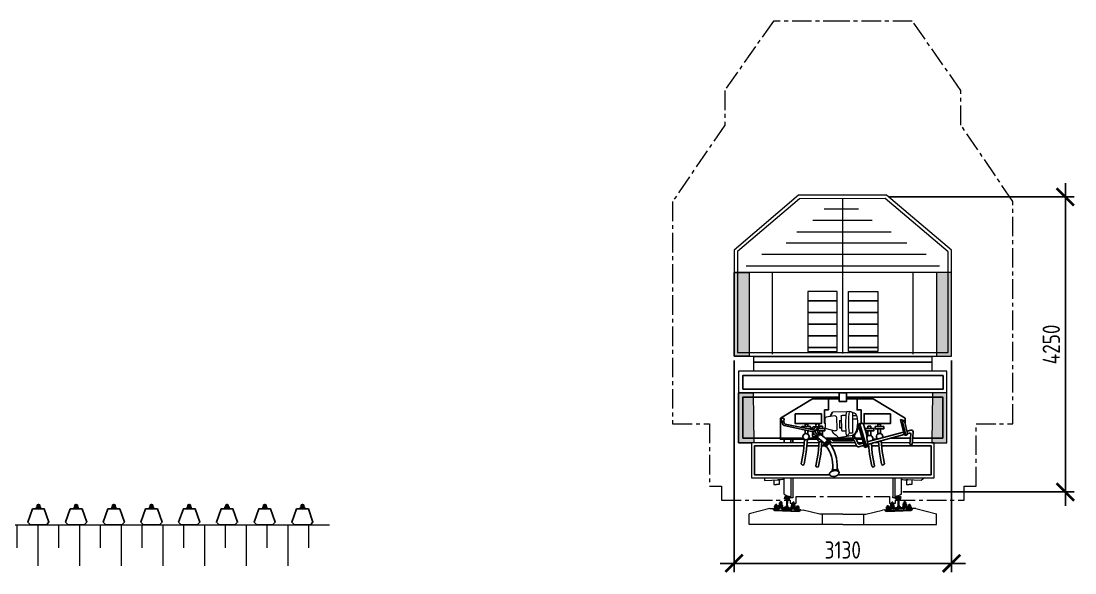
# Model space of a CAD drawing. Extents: x -47970 to 37163, y -191118 to -99096.
# Drawn here: x 21991 to 37163, y -144748 to -136799 of the extents above; entities that cross this region are included whole.
import ezdxf

# ---------------------------------------------------------------- set-up
doc = ezdxf.new("R2010")
doc.units = 0
doc.header["$LTSCALE"] = 45
doc.header["$MEASUREMENT"] = 0
doc.set_wipeout_variables(frame=1)
doc.linetypes.add('CENTER', pattern=[2, 1.25, -0.25, 0.25, -0.25])
doc.linetypes.add('K5LT32768', pattern=[0])
doc.layers.get('0').update_dxf_attribs({"linetype": 'CONTINUOUS'})
doc.layers.get('Defpoints').update_dxf_attribs({"color": 40, "linetype": 'CONTINUOUS'})
for name, color, linetype, lineweight in [('2.Тонкая', 7, 'CONTINUOUS', 18), ('второстепенные', 7, 'CONTINUOUS', 25), ('линии', 7, 'CONTINUOUS', 35), ('размер', 7, 'CONTINUOUS', 20), ('штриховка', 7, 'CONTINUOUS', 9)]:
    doc.layers.add(name, color=color, linetype=linetype, lineweight=lineweight)
doc.layers.add('3.Осевая', color=7, linetype='CENTER', lineweight=0, true_color=0xff8000)
doc.layers.add('ЕДК500', color=250, linetype='CONTINUOUS')
doc.styles.add('ГОСТ 2.304', font='CS_Gost2304.shx')
doc.dimstyles.new('СПДС', dxfattribs={"dimscale": 100, "dimtxt": 2.5, "dimasz": 2.5, "dimexe": 1.25, "dimexo": 0.625, "dimtad": 1, "dimdec": 0, "dimrnd": 0.001, "dimtxsty": 'ГОСТ 2.304', "dimblk": 'ARCHTICK', "dimblk1": 'ARCHTICK', "dimblk2": 'ARCHTICK', "dimcen": 2.5, "dimdle": 2, "dimadec": 0, "dimazin": 2, "dimtfac": 0.75, "dimtdec": 4, "dimtmove": 1, "dimatfit": 3, "dimfxl": 1, "dimtolj": 1, "dimarcsym": 1})

# ---------------------------------------------------------------- blocks, each defined once
blk = doc.blocks.new('A$C37834B56')
at = {"layer": 'второстепенные'}
for p, q in [((56, 15), (114, 15)), ((56, 0), (56, 15)), ((114, 0), (56, 0)), ((104, 42), (66, 42)), ((66, 42), (66, 15)), ((66, 42), (75, 38)), ((66, 15), (75, 19)), ((66, 15), (104, 15)), ((75, 42), (95, 42)), ((84, 42), (75, 38)), ((75, 38), (75, 19)), ((84, 15), (75, 19)), ((80, 47), (90, 47)), ((86, 42), (95, 38)), ((86, 15), (95, 19)), ((104, 42), (95, 38)), ((95, 19), (95, 38)), ((104, 15), (95, 19)), ((104, 15), (104, 42)), ((114, 15), (114, 0))]:
    blk.add_line(p, q, dxfattribs=at)
for centre, start, end in [((80, 42), 90, 180), ((90, 42), 0, 90)]:
    blk.add_arc(centre, 5, start, end, dxfattribs=at)
blk = doc.blocks.new('A$C06FD76E9')
at = {"layer": 'второстепенные', "ltscale": 1000}
blk.add_lwpolyline([(-85, -230), (-123, -192), (-56, 0), (114, 0), (182, -192), (144, -230)], close=True, dxfattribs=at)
blk = doc.blocks.new('*U259')
at = {"layer": '2.Тонкая', "ltscale": 1000, "xscale": -1}
for p in [(-186, 41), (357, 41), (357, 41)]:
    blk.add_blockref('A$C37834B56', p, dxfattribs=at)
at = {"layer": 'второстепенные', "ltscale": 1000, "xscale": -1}
for p in [(-242, 25), (301, 25), (301, 25)]:
    blk.add_blockref('A$C06FD76E9', p, dxfattribs=at)
blk = doc.blocks.new('*U260')
at = {"layer": 'линии', "color": 0, "linetype": 'ByBlock', "lineweight": -2, "transparency": 16777216}
for p in [(69504, 0), (70047, 0), (70590, 0), (71133, 0), (71676, 0), (72219, 0), (72762, 0), (73305, 0)]:
    blk.add_blockref('*U259', p, dxfattribs=at)
blk = doc.blocks.new('*U257')
at = {"layer": '2.Тонкая', "color": 56, "ltscale": 1000, "true_color": 0x808000}
for p, q in [((-150, 295), (-150, -295)), ((-150, 295), (450, 295)), ((150, 295), (150, -35))]:
    blk.add_line(p, q, dxfattribs=at)
blk = doc.blocks.new('*U258')
at = {"layer": 'линии', "color": 0, "linetype": 'ByBlock', "lineweight": -2, "transparency": 16777216}
for p in [(69600, 0), (70200, 0), (70800, 0), (71400, 0), (72000, 0), (72600, 0), (73200, 0), (73800, 0)]:
    blk.add_blockref('*U257', p, dxfattribs=at)
blk = doc.blocks.new('*U261')
at = {"layer": 'штриховка', "ltscale": 2.222222}
h = blk.add_hatch(color=256, dxfattribs=at)
h.dxf.hatch_style = 1
h.paths.add_polyline_path([(-1564, 3224), (-1439, 3224), (-1564, 3100)])
h.paths.add_polyline_path([(-1564, 2828), (-1348, 3042), (-1348, 2699), (-1565, 2485)])
h.paths.add_polyline_path([(-1348, 2427), (-1348, 2123), (-1451, 2022), (-1565, 2022), (-1565, 2213)])
h = blk.add_hatch(color=2, dxfattribs=at)
h.dxf.hatch_style = 1
h.paths.add_polyline_path([(-1564, 3100), (-1439, 3224), (-1348, 3224), (-1348, 3042), (-1564, 2828)])
h.paths.add_polyline_path([(-1565, 2485), (-1348, 2699), (-1348, 2427), (-1565, 2213)])
h.paths.add_polyline_path([(-1348, 2123), (-1348, 2022), (-1451, 2022)])
h = blk.add_hatch(color=256, dxfattribs=at)
h.dxf.hatch_style = 1
h.paths.add_polyline_path([(1564, 3224), (1439, 3224), (1564, 3100)])
h.paths.add_polyline_path([(1564, 2828), (1348, 3042), (1348, 2699), (1565, 2485)])
h.paths.add_polyline_path([(1348, 2427), (1348, 2123), (1451, 2022), (1565, 2022), (1565, 2213)])
h = blk.add_hatch(color=2, dxfattribs=at)
h.dxf.hatch_style = 1
h.paths.add_polyline_path([(1564, 3100), (1439, 3224), (1348, 3224), (1348, 3042), (1564, 2828)])
h.paths.add_polyline_path([(1565, 2485), (1348, 2699), (1348, 2427), (1565, 2213)])
h.paths.add_polyline_path([(1348, 2123), (1348, 2022), (1451, 2022)])
at = {"layer": 'штриховка', "ltscale": 5}
for points in [[(-797, 0, 0.042681), (-827, -1, 0.365078), (-836, -10), (-837, -32, 0.340622), (-835, -34), (-819, -40, -0.301939), (-812, -48, -0.061945), (-815, -134, -0.317653), (-836, -155), (-877, -162, 0.347424), (-880, -166), (-880, -174, 0.414214), (-878, -176), (-807, -180)], [(-733, -174, 0.347424), (-736, -170), (-776, -158, -0.317653), (-794, -135, -0.061945), (-788, -49, -0.301939), (-780, -42), (-763, -38, 0.340622), (-761, -36), (-760, -14, 0.365078), (-768, -4, 0.042681), (-797, 0), (-807, -180), (-735, -183, 0.414214), (-733, -182)], [(-728, -132), (-735, -132, 0.385314), (-740, -136), (-743, -154, -0.245802), (-745, -156, 0.245802), (-745, -157), (-747, -165, 0.307453), (-746, -166), (-734, -170, 0.388939), (-733, -169), (-730, -145, -0.385314), (-729, -144), (-728, -144)], [(-690, -139, 0.385314), (-694, -134), (-702, -134), (-702, -146), (-702, -146, -0.385314), (-701, -147), (-699, -187, 0.148634), (-699, -188, 0.107827), (-696, -189), (-687, -190, 0.443716), (-686, -189), (-686, -180, 0.224693), (-687, -179, -0.224693), (-688, -177)]]:
    blk.add_hatch(color=256, dxfattribs=at).paths.add_polyline_path(points)
h = blk.add_hatch(color=256, dxfattribs=at)
edge = h.paths.add_edge_path()
edge.add_ellipse((737, -174), major_axis=(2.83, 2.83), ratio=1, start_angle=61.3477, end_angle=137.9815, ccw=False)
edge.add_line((736, -170), (776, -158))
edge.add_ellipse((769, -134), major_axis=(-17.7, 17.7), ratio=1, start_angle=151.3477, end_angle=221.8382)
edge.add_ellipse((444, -116), major_axis=(-247, 247), ratio=1, start_angle=221.8382, end_angle=236.0167)
edge.add_ellipse((778, -51), major_axis=(6.72, 6.72), ratio=1, start_angle=326.0167, end_angle=393.2213)
edge.add_line((780, -42), (763, -38))
edge.add_ellipse((764, -36), major_axis=(1.77, 1.77), ratio=1, start_angle=137.9815, end_angle=213.2213, ccw=False)
edge.add_line((761, -36), (760, -14))
edge.add_ellipse((770, -14), major_axis=(7.07, 7.07), ratio=1, start_angle=57.7574, end_angle=137.9815, ccw=False)
edge.add_ellipse((807, -175), major_axis=(-124, 124), ratio=1, start_angle=317.9815, end_angle=327.7574, ccw=False)
edge.add_line((797, 0), (807, -180))
edge.add_line((807, -180), (735, -183))
edge.add_ellipse((735, -181), major_axis=(-1.41, 1.41), ratio=1, start_angle=47.9815, end_angle=137.9815, ccw=False)
edge.add_line((733, -182), (733, -174))
h = blk.add_hatch(color=256, dxfattribs=at)
edge = h.paths.add_edge_path()
edge.add_ellipse((807, -175), major_axis=(124, 124), ratio=1, start_angle=398.2055, end_angle=407.9815, ccw=False)
edge.add_ellipse((826, -11), major_axis=(-7.07, 7.07), ratio=1, start_angle=227.9815, end_angle=308.2055, ccw=False)
edge.add_line((836, -10), (837, -32))
edge.add_ellipse((835, -32), major_axis=(1.77, 1.77), ratio=1, start_angle=242.7417, end_angle=317.9815, ccw=False)
edge.add_line((835, -34), (819, -40))
edge.add_ellipse((822, -49), major_axis=(6.72, 6.72), ratio=1, start_angle=62.7417, end_angle=129.9462)
edge.add_ellipse((1161, -79), major_axis=(-247, 247), ratio=1, start_angle=39.9462, end_angle=54.1248)
edge.add_ellipse((840, -130), major_axis=(17.7, 17.7), ratio=1, start_angle=144.1248, end_angle=214.6152)
edge.add_line((836, -155), (877, -162))
edge.add_ellipse((876, -166), major_axis=(-2.83, 2.83), ratio=1, start_angle=227.9815, end_angle=304.6152, ccw=False)
edge.add_line((880, -166), (880, -174))
edge.add_ellipse((878, -174), major_axis=(1.41, 1.41), ratio=1, start_angle=227.9815, end_angle=317.9815, ccw=False)
edge.add_line((878, -176), (807, -180))
edge.add_line((807, -180), (797, 0))
at = {"layer": '2.Тонкая', "color": 253, "ltscale": 2.222222}
for p, q in [((0, 2061), (0, 4290)), ((-226, 4140), (269, 4140)), ((-422, 3974), (432, 3974)), ((-698, 3806), (663, 3806)), ((-924, 3648), (814, 3648)), ((-1201, 3487), (1166, 3487)), ((-1392, 3316), (1392, 3316)), ((-1011, 2050), (-1011, 3225)), ((1011, 2050), (1011, 3225))]:
    blk.add_line(p, q, dxfattribs=at)
at = {"layer": '2.Тонкая', "ltscale": 1000}
blk.add_line((-1565, 3224), (1565, 3224), dxfattribs=at)
for points in [[(-1565, 2022), (-1565, 3550), (-628, 4340), (640, 4339), (1565, 3550), (1565, 2022)], [(-505, 2087), (-82, 2087), (-82, 2955), (-505, 2955)], [(505, 2087), (82, 2087), (82, 2955), (505, 2955)], [(-1283, 1935), (1283, 1935), (1283, 2018), (-1283, 2018)]]:
    blk.add_lwpolyline(points, close=True, dxfattribs=at)
at = {"layer": '2.Тонкая', "color": 253, "ltscale": 1000}
blk.add_lwpolyline([(-1515, 2072), (-1515, 3526), (-610, 4290), (622, 4289), (1515, 3527), (1515, 2072)], close=True, dxfattribs=at)
at = {"layer": '2.Тонкая', "ltscale": 2.222222}
for points in [[(-1564, 3224), (-1348, 3224), (-1348, 2022), (-1565, 2022)], [(1564, 3224), (1348, 3224), (1348, 2022), (1565, 2022)]]:
    blk.add_lwpolyline(points, close=True, dxfattribs=at)
at = {"layer": '2.Тонкая', "linetype": 'K5LT32768', "lineweight": 18}
for points in [[(-748, 0), (-748, -18), (-720, -18), (-720, 0)], [(720, 0), (720, -18), (748, -18), (748, 0)]]:
    blk.add_lwpolyline(points, dxfattribs=at)
blk.add_ellipse((-743, 168), major_axis=(0, 168), ratio=1, start_param=2.493984, end_param=3.110616, dxfattribs=at)
at = {"layer": '2.Тонкая', "linetype": 'K5LT32768', "lineweight": 18, "extrusion": (0, 0, -1)}
blk.add_ellipse((743, 168), major_axis=(0, 168), ratio=1, start_param=2.493984, end_param=3.110616, dxfattribs=at)
at = {"layer": 'второстепенные', "color": 9, "ltscale": 1000, "true_color": 0xb7b7b7}
for p, q in [((-82, 2818), (-505, 2818)), ((82, 2818), (505, 2818)), ((-82, 2650), (-505, 2650)), ((82, 2650), (505, 2650)), ((-82, 2483), (-505, 2483)), ((82, 2483), (505, 2483)), ((-82, 2315), (-505, 2315)), ((82, 2315), (505, 2315)), ((-82, 2147), (-505, 2147)), ((82, 2147), (505, 2147))]:
    blk.add_line(p, q, dxfattribs=at)
at = {"layer": 'штриховка', "ltscale": 5}
for p, q in [((-983, -151), (-984, -164)), ((-938, -153), (-983, -151)), ((-982, -151), (-939, -153)), ((-981, -148), (-980, -132)), ((-946, -159), (-976, -151)), ((-975, -129), (-944, -131)), ((-971, -149), (-970, -132)), ((-970, -119), (-967, -117)), ((-970, -119), (-948, -120)), ((-970, -119), (-970, -129)), ((-967, -117), (-968, -130)), ((-967, -117), (-960, -117)), ((-958, -108), (-963, -205)), ((-960, -117), (-960, -120)), ((-957, -118), (-950, -118)), ((-957, -118), (-957, -120)), ((-950, -118), (-951, -130)), ((-948, -120), (-950, -118)), ((-950, -150), (-949, -133)), ((-948, -120), (-948, -131)), ((-940, -150), (-939, -134)), ((-925, -165), (-919, -127)), ((-916, -110), (-916, -123)), ((-871, -112), (-916, -110)), ((-908, -117), (-916, -116)), ((-916, -123), (-900, -123)), ((-915, -176), (-909, -136)), ((-914, -123), (-873, -125)), ((-873, -125), (-914, -123)), ((-913, -107), (-913, -91)), ((-909, -110), (-877, -112)), ((-908, -117), (-909, -123)), ((-878, -118), (-908, -110)), ((-879, -124), (-908, -117)), ((-881, -136), (-908, -135)), ((-907, -88), (-876, -90)), ((-905, -135), (-906, -150)), ((-905, -123), (-905, -118)), ((-902, -80), (-903, -88)), ((-903, -108), (-902, -91)), ((-902, -80), (-900, -78)), ((-900, -78), (-883, -78)), ((-900, -78), (-900, -88)), ((-899, -146), (-886, -147)), ((-891, -65), (-896, -173)), ((-883, -136), (-884, -148)), ((-880, -81), (-883, -78)), ((-883, -78), (-883, -89)), ((-883, -109), (-882, -92)), ((-883, -150), (-882, -177)), ((-882, -111), (-882, -117)), ((-880, -81), (-881, -90)), ((-879, -162), (-880, -137)), ((-878, -112), (-879, -124)), ((-879, -124), (-871, -125)), ((-878, -118), (-871, -118)), ((-872, -109), (-872, -93)), ((-871, -125), (-871, -112)), ((-868, -148), (-869, -130)), ((-865, -159), (-866, -151)), ((-837, -32), (-836, -10)), ((-819, -40), (-835, -34)), ((-780, -42), (-763, -38)), ((-761, -36), (-760, -14)), ((-743, -154), (-740, -136)), ((-737, -119), (-737, -132)), ((-692, -121), (-737, -119)), ((-729, -126), (-737, -125)), ((-737, -132), (-726, -132)), ((-737, -132), (-726, -132)), ((-736, -119), (-693, -121)), ((-735, -132), (-726, -132)), ((-734, -116), (-734, -100)), ((-733, -169), (-730, -145)), ((-730, -119), (-698, -121)), ((-729, -126), (-730, -132)), ((-699, -127), (-729, -119)), ((-700, -134), (-729, -126)), ((-729, -144), (-726, -144)), ((-728, -97), (-697, -99)), ((-728, -132), (-728, -144)), ((-725, -127), (-727, -163)), ((-726, -132), (-726, -127)), ((-726, -143), (-704, -144)), ((-725, -121), (-725, -120)), ((-723, -89), (-724, -98)), ((-724, -117), (-723, -101)), ((-723, -128), (-724, -143)), ((-723, -89), (-721, -87)), ((-723, -121), (-723, -120)), ((-721, -87), (-704, -88)), ((-721, -87), (-721, -98)), ((-712, -73), (-717, -176)), ((-706, -132), (-707, -144)), ((-706, -126), (-706, -121)), ((-704, -133), (-705, -164)), ((-701, -90), (-704, -88)), ((-704, -88), (-704, -99)), ((-704, -118), (-703, -102)), ((-702, -134), (-704, -134)), ((-704, -146), (-702, -146)), ((-703, -121), (-703, -126)), ((-701, -90), (-702, -99)), ((-694, -134), (-702, -134)), ((-702, -134), (-702, -146)), ((-699, -187), (-701, -147)), ((-699, -121), (-700, -134)), ((-700, -134), (-692, -134)), ((-699, -127), (-692, -128)), ((-693, -118), (-693, -102)), ((-692, -134), (-692, -121)), ((-688, -177), (-690, -139)), ((-671, -164), (-670, -148)), ((-665, -145), (-634, -147)), ((-660, -135), (-661, -146)), ((-661, -165), (-660, -148)), ((-660, -135), (-658, -133)), ((-660, -135), (-638, -137)), ((-658, -133), (-651, -133)), ((-658, -133), (-658, -146)), ((-651, -133), (-651, -136)), ((-648, -134), (-641, -134)), ((-648, -134), (-648, -136)), ((-638, -137), (-641, -134)), ((-641, -134), (-641, -147)), ((-641, -166), (-640, -149)), ((-638, -137), (-639, -147)), ((-630, -166), (-630, -150)), ((630, -166), (630, -150)), ((665, -145), (634, -147)), ((638, -137), (641, -134)), ((660, -135), (638, -137)), ((638, -137), (639, -147)), ((641, -166), (640, -149)), ((648, -134), (641, -134)), ((641, -134), (641, -147)), ((648, -134), (648, -136)), ((658, -133), (651, -133)), ((651, -133), (651, -136)), ((660, -135), (658, -133)), ((658, -133), (658, -146)), ((660, -135), (661, -146)), ((661, -165), (660, -148)), ((671, -164), (670, -148)), ((688, -177), (689, -139)), ((736, -119), (692, -121)), ((692, -121), (692, -134)), ((699, -127), (692, -128)), ((692, -134), (709, -133)), ((693, -118), (693, -102)), ((694, -134), (735, -132)), ((735, -132), (694, -134)), ((697, -99), (728, -97)), ((698, -121), (730, -119)), ((729, -126), (699, -121)), ((730, -132), (699, -127)), ((699, -127), (700, -134)), ((699, -187), (701, -147)), ((701, -90), (704, -88)), ((701, -90), (702, -99)), ((728, -144), (702, -146)), ((703, -118), (703, -102)), ((703, -134), (703, -128)), ((704, -88), (721, -87)), ((704, -88), (704, -99)), ((704, -146), (705, -160)), ((712, -74), (717, -182)), ((723, -89), (721, -87)), ((721, -87), (721, -98)), ((723, -89), (724, -98)), ((724, -117), (723, -101)), ((725, -120), (725, -125)), ((726, -144), (727, -156)), ((729, -119), (730, -132)), ((729, -126), (737, -125)), ((730, -132), (737, -132)), ((733, -169), (730, -145)), ((734, -116), (733, -100)), ((737, -132), (736, -119)), ((743, -154), (740, -136)), ((761, -36), (760, -14)), ((780, -42), (763, -38)), ((819, -40), (835, -34)), ((837, -32), (836, -10)), ((865, -159), (866, -151)), ((868, -148), (869, -130)), ((871, -112), (916, -110)), ((871, -125), (871, -112)), ((878, -118), (871, -118)), ((879, -124), (871, -125)), ((872, -109), (872, -93)), ((914, -123), (873, -125)), ((873, -125), (914, -123)), ((907, -88), (876, -90)), ((909, -110), (877, -112)), ((878, -118), (908, -110)), ((878, -112), (879, -124)), ((879, -124), (908, -117)), ((879, -162), (880, -137)), ((880, -81), (883, -78)), ((880, -81), (881, -90)), ((881, -136), (908, -135)), ((883, -109), (882, -92)), ((882, -111), (882, -117)), ((883, -150), (882, -177)), ((900, -78), (883, -78)), ((883, -78), (883, -89)), ((883, -136), (884, -148)), ((899, -146), (886, -147)), ((891, -65), (896, -173)), ((902, -80), (900, -78)), ((900, -78), (900, -88)), ((916, -123), (900, -123)), ((902, -80), (903, -88)), ((903, -108), (902, -91)), ((905, -123), (905, -118)), ((905, -135), (906, -150)), ((908, -117), (916, -116)), ((908, -117), (909, -123)), ((915, -176), (909, -136)), ((913, -107), (913, -91)), ((916, -110), (916, -123)), ((925, -165), (919, -127)), ((938, -153), (983, -151)), ((940, -150), (939, -134)), ((982, -151), (939, -153)), ((975, -129), (944, -131)), ((946, -159), (976, -151)), ((948, -120), (950, -118)), ((970, -119), (948, -120)), ((948, -120), (948, -131)), ((950, -150), (949, -133)), ((957, -118), (950, -118)), ((950, -118), (951, -130)), ((957, -118), (957, -120)), ((958, -108), (963, -205)), ((960, -117), (960, -120)), ((967, -117), (960, -117)), ((970, -119), (967, -117)), ((967, -117), (968, -130)), ((970, -119), (970, -129)), ((971, -149), (970, -132)), ((981, -148), (980, -132)), ((983, -151), (984, -164)), ((-1050, -171), (-1350, -251)), ((-1350, -401), (-1350, -251)), ((-1050, -171), (-1009, -173)), ((-998, -192), (-1009, -173)), ((-1009, -173), (-997, -174)), ((-989, -186), (-997, -174)), ((-991, -181), (-992, -174)), ((-987, -174), (-992, -174)), ((-987, -177), (-987, -174)), ((-987, -177), (-987, -174)), ((-986, -177), (-939, -180)), ((-986, -177), (-939, -180)), ((-984, -164), (-949, -165)), ((-984, -164), (-984, -170)), ((-984, -170), (-984, -178)), ((-984, -170), (-939, -172)), ((-984, -190), (-982, -190)), ((-633, -218), (-984, -200)), ((-982, -190), (-635, -208)), ((-946, -166), (-976, -158)), ((-976, -158), (-976, -164)), ((-976, -158), (-976, -164)), ((-972, -164), (-972, -159)), ((-949, -153), (-950, -158)), ((-939, -166), (-949, -165)), ((-949, -165), (-949, -165)), ((-946, -153), (-946, -166)), ((-946, -166), (-939, -166)), ((-939, -172), (-940, -180)), ((-939, -166), (-938, -153)), ((-939, -166), (-939, -172)), ((-934, -178), (-932, -177)), ((-919, -177), (-932, -177)), ((-928, -176), (-927, -168)), ((-927, -177), (-917, -178)), ((-908, -153), (-910, -171)), ((-880, -174), (-880, -166)), ((-880, -176), (-880, -179)), ((-878, -176), (-880, -176)), ((-880, -180), (-734, -187)), ((-866, -160), (-878, -163)), ((-878, -176), (-807, -180)), ((-836, -155), (-877, -162)), ((-735, -183), (-807, -180)), ((-776, -158), (-736, -170)), ((-747, -165), (-745, -157)), ((-746, -167), (-735, -170)), ((-733, -184), (-735, -183)), ((-733, -184), (-734, -187)), ((-733, -182), (-733, -174)), ((-728, -158), (-731, -184)), ((-703, -180), (-731, -179)), ((-727, -162), (-729, -162)), ((-729, -165), (-729, -166)), ((-729, -166), (-729, -178)), ((-728, -179), (-706, -180)), ((-705, -163), (-727, -162)), ((-711, -156), (-725, -156)), ((-704, -168), (-705, -179)), ((-704, -164), (-703, -181)), ((-704, -166), (-704, -168)), ((-687, -190), (-697, -189)), ((-695, -189), (-683, -190)), ((-686, -180), (-688, -177)), ((-686, -189), (-686, -180)), ((-679, -193), (-683, -190)), ((-677, -194), (-629, -196)), ((-674, -186), (-675, -194)), ((-630, -196), (-675, -194)), ((-629, -169), (-674, -167)), ((-674, -167), (-674, -180)), ((-666, -174), (-674, -173)), ((-674, -180), (-640, -181)), ((-674, -180), (-674, -186)), ((-674, -186), (-630, -188)), ((-673, -167), (-630, -169)), ((-666, -174), (-667, -180)), ((-666, -174), (-667, -180)), ((-636, -175), (-666, -167)), ((-637, -182), (-666, -174)), ((-663, -180), (-663, -175)), ((-640, -169), (-640, -174)), ((-629, -182), (-640, -181)), ((-640, -181), (-640, -181)), ((-636, -169), (-637, -182)), ((-637, -182), (-629, -182)), ((-636, -175), (-629, -176)), ((-633, -208), (-635, -208)), ((-629, -182), (-630, -188)), ((-630, -188), (-630, -196)), ((-629, -182), (-629, -169)), ((-628, -195), (-628, -193)), ((-628, -193), (-623, -193)), ((-627, -205), (-618, -194)), ((-625, -200), (-623, -193)), ((-619, -211), (-606, -194)), ((-606, -194), (-618, -194)), ((-606, -194), (-570, -196)), ((-330, -256), (-570, -196)), ((0, -256), (-330, -256)), ((-299, -256), (-299, -401)), ((0, -256), (330, -256)), ((299, -256), (299, -401)), ((330, -256), (570, -196)), ((606, -194), (570, -196)), ((619, -211), (606, -194)), ((606, -194), (618, -194)), ((627, -205), (618, -194)), ((625, -200), (623, -193)), ((628, -193), (623, -193)), ((628, -195), (628, -193)), ((629, -169), (674, -167)), ((629, -182), (629, -169)), ((636, -175), (629, -176)), ((629, -182), (640, -181)), ((629, -182), (630, -188)), ((637, -182), (629, -182)), ((677, -194), (629, -196)), ((673, -167), (630, -169)), ((674, -186), (630, -188)), ((630, -188), (630, -196)), ((630, -196), (675, -194)), ((982, -190), (633, -208)), ((984, -200), (633, -218)), ((636, -175), (666, -167)), ((636, -169), (637, -182)), ((637, -182), (666, -174)), ((640, -169), (640, -174)), ((674, -180), (640, -181)), ((640, -181), (640, -181)), ((663, -180), (663, -175)), ((666, -174), (674, -173)), ((666, -174), (667, -180)), ((666, -174), (667, -180)), ((674, -167), (674, -180)), ((674, -180), (674, -186)), ((674, -186), (675, -194)), ((679, -193), (683, -190)), ((695, -189), (683, -190)), ((686, -189), (686, -180)), ((687, -190), (697, -189)), ((704, -164), (703, -181)), ((711, -156), (725, -156)), ((728, -158), (731, -184)), ((733, -182), (733, -174)), ((733, -184), (735, -183)), ((733, -184), (734, -190)), ((746, -167), (734, -170)), ((881, -183), (734, -190)), ((735, -183), (807, -180)), ((776, -158), (736, -170)), ((747, -165), (745, -157)), ((878, -176), (807, -180)), ((836, -155), (877, -162)), ((866, -160), (878, -163)), ((878, -176), (880, -176)), ((880, -174), (880, -166)), ((880, -176), (881, -183)), ((908, -153), (910, -171)), ((927, -177), (917, -178)), ((919, -177), (932, -177)), ((928, -176), (927, -168)), ((934, -178), (932, -177)), ((939, -166), (938, -153)), ((939, -166), (949, -165)), ((939, -166), (939, -172)), ((946, -166), (939, -166)), ((984, -170), (939, -172)), ((939, -172), (940, -180)), ((986, -177), (939, -180)), ((986, -177), (939, -180)), ((946, -153), (946, -166)), ((946, -166), (976, -158)), ((949, -153), (950, -158)), ((984, -164), (949, -165)), ((949, -165), (949, -165)), ((972, -164), (972, -159)), ((976, -158), (976, -164)), ((976, -158), (976, -164)), ((984, -190), (982, -190)), ((984, -164), (984, -170)), ((984, -170), (984, -178)), ((987, -177), (987, -174)), ((987, -177), (987, -174)), ((987, -174), (992, -174)), ((989, -186), (997, -174)), ((991, -181), (992, -174)), ((1009, -173), (997, -174)), ((998, -192), (1009, -173)), ((1050, -171), (1009, -173)), ((1050, -171), (1350, -251)), ((1350, -401), (1350, -251)), ((0, -401), (-1350, -401)), ((0, -401), (1350, -401))]:
    blk.add_line(p, q, dxfattribs=at)
for centre, radius, start, end in [((-807, -175), 175, 87.0186, 96.7945), ((807, -175), 175, 92.9815, 102.7575), ((807, -175), 175, 83.2056, 92.9815), ((-960, -131), 20.6, 236.6408, 297.3964), ((-961, -151), 20.6, 56.6408, 117.3964), ((-914, -128), 5, 87.0186, 171.308), ((-908, -136), 1, 87.0186, 171.308), ((-900, -154), 8, 87.0186, 171.308), ((-892, -90), 20.6, 236.6408, 297.3964), ((-893, -109), 20.6, 56.6408, 117.3964), ((-886, -150), 3, 0.5949, 87.0186), ((-881, -137), 1, 2.7292, 87.0186), ((-874, -130), 5, 2.7292, 87.0186), ((-865, -148), 3, 182.7292, 237.9678), ((-867, -151), 1, 2.7292, 57.9678), ((-835, -32), 2.5, 177.0186, 252.2584), ((-826, -11), 10, 96.7945, 177.0186), ((-840, -130), 25, 280.3849, 350.8753), ((-822, -49), 9.5, 5.0539, 72.2584), ((-1161, -79), 350, 350.8753, 5.0539), ((-807, -175), 175, 77.2427, 87.0186), ((-444, -116), 350, 168.9833, 183.1619), ((-769, -134), 25, 183.1619, 253.6523), ((-778, -51), 9.5, 101.7788, 168.9833), ((-770, -14), 10, 357.0186, 77.2427), ((-764, -36), 2.5, 281.7788, 357.0186), ((-735, -137), 5, 87.0186, 171.308), ((-729, -145), 1, 87.0186, 171.308), ((-713, -100), 20.6, 236.6408, 297.3964), ((-714, -119), 20.6, 56.6408, 117.3964), ((-702, -147), 1, 2.7292, 87.0186), ((-695, -139), 5, 2.7292, 87.0186), ((-651, -167), 20.6, 56.6408, 117.3964), ((651, -167), 20.6, 62.6037, 123.3593), ((694, -139), 5, 92.9815, 177.2709), ((702, -147), 1, 92.9815, 177.2709), ((714, -119), 20.6, 62.6037, 123.3593), ((713, -100), 20.6, 242.6037, 303.3593), ((729, -145), 1, 8.6921, 92.9815), ((735, -137), 5, 8.6921, 92.9815), ((770, -14), 10, 102.7575, 182.9815), ((764, -36), 2.5, 182.9815, 258.2213), ((769, -134), 25, 286.3478, 356.8382), ((778, -51), 9.5, 11.0168, 78.2213), ((444, -116), 350, 356.8382, 11.0168), ((1161, -79), 350, 174.9463, 189.1248), ((822, -49), 9.5, 107.7417, 174.9463), ((840, -130), 25, 189.1248, 259.6153), ((826, -11), 10, 2.9815, 83.2056), ((835, -32), 2.5, 287.7417, 2.9815), ((865, -148), 3, 302.0323, 357.2709), ((867, -151), 1, 122.0323, 177.2709), ((874, -130), 5, 92.9815, 177.2709), ((881, -137), 1, 92.9815, 177.2709), ((893, -109), 20.6, 62.6037, 123.3593), ((892, -90), 20.6, 242.6037, 303.3593), ((886, -150), 3, 92.9815, 179.4052), ((900, -154), 8, 8.6921, 92.9815), ((908, -136), 1, 8.6921, 92.9815), ((914, -128), 5, 8.6921, 92.9815), ((961, -151), 20.6, 62.6037, 123.3593), ((960, -131), 20.6, 242.6037, 303.3593), ((-983, -183), 17, 212.0186, 267.0186), ((-981, -180), 10, 188.3285, 267.0186), ((-983, -183), 7, 212.0186, 267.0186), ((-986, -176), 1, 188.3285, 267.0186), ((-986, -176), 1, 188.3285, 267.0186), ((-939, -172), 8, 267.0186, 308.4976), ((-927, -176), 1, 171.308, 267.0186), ((-928, -164), 3, 300.6535, 351.308), ((-926, -168), 1, 120.6535, 171.308), ((-918, -169), 8, 267.0186, 351.308), ((-917, -176), 2, 267.0186, 351.308), ((-879, -177), 3, 180.5949, 267.0186), ((-876, -166), 4, 100.3849, 177.0186), ((-878, -174), 2, 177.0186, 267.0186), ((-878, -162), 1, 182.7292, 281.0548), ((-866, -159), 1, 281.0548, 2.7292), ((-746, -166), 1, 171.308, 252.9824), ((-746, -154), 3, 296.0694, 351.308), ((-744, -157), 1, 116.0694, 171.308), ((-737, -174), 4, 357.0186, 73.6523), ((-734, -169), 1, 252.9824, 351.308), ((-735, -181), 2, 267.0186, 357.0186), ((-734, -184), 3, 267.0186, 353.4423), ((-728, -165), 1, 109.7792, 177.0186), ((-728, -166), 1, 106.7347, 177.0186), ((-728, -178), 1, 177.0186, 267.0186), ((-725, -158), 3, 87.0186, 173.4423), ((-718, -192), 30, 64.258, 109.7792), ((-728, -163), 1, 289.7926, 357.0186), ((-718, -198), 34.3, 67.3025, 106.7347), ((-712, -164), 8, 2.7292, 87.0186), ((-706, -179), 1, 267.0186, 357.0186), ((-704, -164), 1, 177.0186, 244.2446), ((-705, -166), 1, 357.0186, 64.258), ((-705, -168), 1, 357.0186, 67.3025), ((-695, -181), 8, 182.7292, 267.0186), ((-697, -187), 2, 182.7292, 267.0186), ((-687, -189), 1, 267.0186, 2.7292), ((-677, -191), 3, 229.3972, 267.0186), ((-650, -148), 20.6, 236.6408, 297.3964), ((-634, -198), 10, 267.0186, 345.7087), ((-633, -201), 7, 267.0186, 322.0186), ((-633, -201), 17, 267.0186, 322.0186), ((-629, -195), 1, 267.0186, 345.7087), ((633, -201), 17, 217.9815, 272.9815), ((634, -198), 10, 194.2915, 272.9815), ((633, -201), 7, 217.9815, 272.9815), ((629, -195), 1, 194.2915, 272.9815), ((650, -148), 20.6, 242.6037, 303.3593), ((677, -191), 3, 272.9815, 310.6029), ((685, -177), 3, 306.6164, 357.2709), ((687, -180), 1, 126.6164, 177.2709), ((687, -189), 1, 177.2709, 272.9815), ((695, -181), 8, 272.9815, 357.2709), ((697, -187), 2, 272.9815, 357.2709), ((712, -164), 8, 92.9815, 177.2709), ((725, -158), 3, 6.5579, 92.9815), ((734, -184), 3, 186.5579, 256.7856), ((734, -169), 1, 188.6921, 287.0178), ((737, -174), 4, 106.3478, 182.9815), ((735, -181), 2, 182.9815, 272.9815), ((746, -154), 3, 188.6921, 243.9308), ((744, -157), 1, 8.6921, 63.9308), ((746, -166), 1, 287.0178, 8.6921), ((866, -159), 1, 177.2709, 258.9453), ((876, -166), 4, 2.9815, 79.6153), ((878, -162), 1, 258.9453, 357.2709), ((878, -174), 2, 272.9815, 2.9815), ((879, -177), 3, 289.1775, 359.4052), ((918, -169), 8, 188.6921, 272.9815), ((917, -176), 2, 188.6921, 272.9815), ((928, -164), 3, 188.6921, 239.3466), ((926, -168), 1, 8.6921, 59.3466), ((927, -176), 1, 272.9815, 8.6921), ((939, -172), 8, 231.5025, 272.9815), ((981, -180), 10, 272.9815, 351.6716), ((983, -183), 7, 272.9815, 327.9815), ((983, -183), 17, 272.9815, 327.9815), ((986, -176), 1, 272.9815, 351.6716), ((986, -176), 1, 272.9815, 351.6716)]:
    blk.add_arc(centre, radius, start, end, dxfattribs=at)
for points in [[(-971, -149), (-976, -151), (-981, -148)], [(-970, -132), (-975, -129), (-980, -132)], [(-950, -150), (-945, -153), (-940, -150)], [(-949, -133), (-944, -131), (-939, -134)], [(-902, -91), (-907, -88), (-913, -91)], [(-903, -108), (-909, -110), (-913, -107)], [(-883, -109), (-877, -112), (-872, -109)], [(-882, -92), (-876, -90), (-872, -93)], [(-723, -101), (-728, -97), (-734, -100)], [(-724, -117), (-730, -119), (-734, -116)], [(-704, -118), (-698, -121), (-693, -118)], [(-703, -102), (-697, -99), (-693, -102)], [(-660, -148), (-665, -145), (-670, -148)], [(-640, -149), (-634, -147), (-630, -150)], [(-661, -165), (-667, -167), (-671, -164)], [(-641, -166), (-635, -169), (-630, -166)]]:
    blk.add_spline(points, degree=3, dxfattribs=at)
for points in [[(640, -149), (638, -148), (634, -146), (631, -149), (630, -150)], [(660, -148), (662, -147), (665, -144), (669, -147), (670, -148)], [(703, -102), (701, -100), (697, -98), (694, -101), (693, -102)], [(703, -118), (702, -119), (699, -122), (695, -120), (693, -118)], [(723, -101), (725, -99), (728, -96), (732, -99), (733, -100)], [(724, -117), (726, -118), (730, -121), (733, -118), (734, -116)], [(882, -92), (880, -91), (876, -88), (873, -91), (872, -93)], [(883, -109), (881, -110), (878, -113), (874, -110), (872, -109)], [(902, -91), (904, -90), (907, -87), (911, -89), (913, -91)], [(903, -108), (905, -109), (909, -112), (912, -108), (913, -107)], [(949, -133), (947, -132), (944, -129), (941, -132), (939, -134)], [(950, -150), (948, -151), (945, -154), (942, -152), (940, -150)], [(970, -132), (972, -131), (975, -128), (978, -130), (980, -132)], [(971, -149), (973, -150), (976, -153), (979, -150), (981, -148)], [(641, -166), (639, -167), (636, -170), (632, -168), (630, -166)], [(661, -165), (663, -166), (667, -169), (670, -166), (671, -164)]]:
    blk.add_open_spline(points, degree=3, knots=[0, 0, 0, 0, 5.912708, 11.555442, 11.555442, 11.555442, 11.555442], dxfattribs=at)
blk.add_wipeout([(1314, 268), (-1314, 268), (-1314, 772), (-1500, 772), (-1500, 1807), (1500, 1807), (1500, 772), (1314, 772)]).dxf.layer = 'штриховка'
at = {"layer": 'штриховка', "ltscale": 2.222222}
h = blk.add_hatch(color=256, dxfattribs=at)
h.dxf.hatch_style = 1
h.paths.add_polyline_path([(-1500, 1494), (-1327, 1493), (-1500, 1321)])
h.paths.add_polyline_path([(-1287, 1189), (-1285, 920), (-1434, 772), (-1500, 772), (-1500, 979)])
h = blk.add_hatch(color=2, dxfattribs=at)
h.dxf.hatch_style = 1
h.paths.add_polyline_path([(-1500, 1321), (-1327, 1493), (-1290, 1493), (-1287, 1189), (-1500, 979)])
h.paths.add_polyline_path([(-1285, 920), (-1283, 772), (-1434, 772)])
h = blk.add_hatch(color=2, dxfattribs=at)
h.dxf.hatch_style = 1
h.paths.add_polyline_path([(1500, 1321), (1327, 1493), (1290, 1493), (1287, 1189), (1500, 979)])
h.paths.add_polyline_path([(1285, 920), (1283, 772), (1434, 772)])
h = blk.add_hatch(color=256, dxfattribs=at)
h.dxf.hatch_style = 1
h.paths.add_polyline_path([(1500, 1494), (1327, 1493), (1500, 1321)])
h.paths.add_polyline_path([(1287, 1189), (1285, 920), (1434, 772), (1500, 772), (1500, 979)])
at = {"layer": '2.Тонкая', "ltscale": 1000}
for p, q in [((-1500, 1494), (1500, 1494)), ((-96, 1226), (-57, 1220)), ((-57, 1220), (147, 1214)), ((-208, 1113), (-141, 1113)), ((-199, 1160), (-141, 1160)), ((-141, 1214), (-141, 914)), ((-51, 1169), (11, 1168)), ((22, 1157), (17, 953)), ((49, 1095), (21, 1096)), ((49, 1095), (46, 988)), ((91, 1143), (85, 969)), ((117, 1164), (242, 1143)), ((261, 1120), (255, 1000)), ((-141, 914), (-96, 914)), ((-96, 914), (-57, 869)), ((-49, 943), (6, 942)), ((238, 979), (113, 947)), ((-1314, 772), (-999, 772)), ((-965, 772), (-555, 772)), ((-514, 772), (-434, 772)), ((-297, 772), (-216, 772)), ((-179, 772), (189, 772)), ((68, 852), (-57, 869)), ((277, 772), (301, 772)), ((343, 772), (514, 772)), ((555, 772), (1314, 772))]:
    blk.add_line(p, q, dxfattribs=at)
at = {"layer": '2.Тонкая', "linetype": 'K5LT32768', "lineweight": 18}
for p, q in [((-1178, 268), (-1128, 229)), ((-1128, 229), (-918, 240)), ((-845, 34), (-845, 268)), ((-748, 268), (-748, 0)), ((-720, 268), (-720, 0)), ((720, 268), (720, 0)), ((748, 268), (748, 0)), ((845, 34), (845, 268)), ((1128, 229), (918, 240)), ((1128, 268), (1128, 229))]:
    blk.add_line(p, q, dxfattribs=at)
at = {"layer": '2.Тонкая', "ltscale": 1000}
for points in [[(-1283, 1807), (1283, 1807), (1283, 1935), (-1283, 1935)], [(-1314, 268), (-1314, 772), (-1500, 772), (-1500, 1807), (1500, 1807), (1500, 772), (1314, 772), (1314, 268)]]:
    blk.add_lwpolyline(points, close=True, dxfattribs=at)
at = {"layer": '2.Тонкая', "ltscale": 2.222222}
for points in [[(-1500, 1494), (-1290, 1493), (-1283, 772), (-1500, 772)], [(1500, 1494), (1290, 1493), (1283, 772), (1500, 772)]]:
    blk.add_lwpolyline(points, close=True, dxfattribs=at)
at = {"layer": '2.Тонкая', "linetype": 'Continuous', "lineweight": 0}
for points in [[(-994, 236), (-994, 173), (-956, 173)], [(-938, 239), (-917, 239), (-917, 173), (-956, 173)], [(938, 239), (917, 239), (917, 173), (956, 173)], [(994, 236), (994, 173), (956, 173)]]:
    blk.add_lwpolyline(points, dxfattribs=at)
at = {"layer": '2.Тонкая', "ltscale": 1000}
for centre, major_axis, start_param, end_param in [((-1152, 1070), (0, 1067), 4.565991, 4.858787), ((-1341, 1044), (0, 1297), 4.576665, 4.848113), ((11, 1157), (0, 11.3), 4.686754, 6.266304), ((114, 1142), (0, 22.6), 6.118037, 7.818283), ((238, 1121), (0, 22.6), 4.659806, 6.118037), ((6, 953), (0, 11.3), 3.124711, 4.686754), ((107, 968), (0, 22.6), 1.535097, 3.398916), ((232, 1001), (0, 22.6), 3.398916, 4.659806)]:
    blk.add_ellipse(centre, major_axis=major_axis, ratio=1, start_param=start_param, end_param=end_param, dxfattribs=at)
at = {"layer": '2.Тонкая', "linetype": 'Continuous', "lineweight": 0, "extrusion": (0, 0, -1)}
blk.add_ellipse((-961, 370), major_axis=(363, 0), ratio=0.361331, start_param=1.244856, end_param=1.494712, dxfattribs=at)
at = {"layer": '2.Тонкая', "linetype": 'Continuous', "lineweight": 0}
blk.add_ellipse((961, 370), major_axis=(-363, 0), ratio=0.361331, start_param=1.244856, end_param=1.494712, dxfattribs=at)
at = {"layer": '2.Тонкая', "ltscale": 1000}
for points, knots in [([(-119, 1220), (-140, 1214), (-200, 1199), (-213, 1080), (-208, 981), (-164, 871), (-95, 870), (-57, 869)], [0, 0, 0, 0, 2.91229, 8.299959, 14.273276, 18.265675, 23.251592, 23.251592, 23.251592, 23.251592]), ([(153, 957), (152, 946), (149, 904), (90, 889), (71, 858), (68, 852)], [0, 0, 0, 0, 1.545012, 5.768784, 6.743723, 6.743723, 6.743723, 6.743723])]:
    blk.add_open_spline(points, degree=3, knots=knots, dxfattribs=at)
at = {"layer": 'второстепенные', "color": 9, "ltscale": 1000, "true_color": 0xb7b7b7}
for p, q in [((-437, 1406), (-52, 1406)), ((437, 1406), (52, 1406)), ((-119, 1220), (-96, 1226)), ((147, 1214), (180, 1154)), ((-933, 907), (-889, 1092)), ((-908, 882), (-860, 1081)), ((-890, 1088), (-832, 1109)), ((-860, 1081), (-890, 1088)), ((-884, 894), (-832, 1109)), ((-1015, 924), (-997, 749)), ((-980, 955), (-926, 940)), ((-957, 914), (-933, 907)), ((-876, 927), (-351, 785)), ((-245, 1043), (-340, 713)), ((-294, 1058), (-339, 905)), ((-221, 1035), (-316, 706)), ((-294, 1058), (-221, 1035)), ((46, 988), (18, 988)), ((448, 964), (829, 1043)), ((448, 938), (843, 1021)), ((-979, 896), (-963, 753)), ((-884, 894), (-355, 751)), ((-432, 816), (-464, 815)), ((-339, 905), (-359, 718)), ((-297, 770), (-240, 755)), ((-224, 824), (-282, 822)), ((-220, 764), (-181, 846)), ((-198, 733), (-151, 831)), ((-181, 846), (-151, 831)), ((0, 801), (-136, 801)), ((0, 801), (136, 801)), ((175, 784), (249, 722)), ((187, 801), (264, 736)), ((204, 818), (277, 756)), ((720, 824), (720, 772)), ((748, 824), (748, 772)), ((845, 772), (845, 824)), ((-997, 749), (-963, 753)), ((-359, 718), (-316, 706)), ((-307, 738), (-231, 717)), ((82, 408), (60, 358)), ((71, 383), (153, 385)), ((145, 407), (160, 362))]:
    blk.add_line(p, q, dxfattribs=at)
for points in [[(-1446, 1744), (1437, 1744), (1437, 1547), (-1446, 1547)], [(-685, 1193), (-307, 1193), (-307, 1051), (-685, 1051)], [(685, 1193), (307, 1193), (307, 1051), (685, 1051)], [(-591, 1008), (-467, 1008), (-467, 975), (-591, 975)], [(-449, 979), (-325, 979), (-325, 946), (-449, 946)]]:
    blk.add_lwpolyline(points, close=True, dxfattribs=at)
for points in [[(-52, 1432), (-1438, 1432), (-1438, 841), (-1006, 841)], [(-437, 1406), (-899, 1126), (-899, 1051)], [(-206, 1406), (-206, 1247), (-262, 1247), (-262, 1054), (-210, 1039)], [(0, 1494), (-52, 1494), (-52, 1368), (0, 1368)], [(0, 1494), (52, 1494), (52, 1368), (0, 1368)], [(572, 841), (1437, 841), (1437, 1432), (52, 1432)], [(206, 1406), (206, 1247), (262, 1247), (262, 1054), (258, 1053)], [(437, 1406), (899, 1126), (899, 824), (557, 824)], [(-544, 1044), (-544, 1008)], [(-544, 1044), (-503, 1044)], [(-544, 975), (-544, 906)], [(-503, 1044), (-503, 1008)], [(-503, 975), (-503, 899)], [(-403, 1015), (-403, 979)], [(-403, 1015), (-362, 1015)], [(-403, 946), (-403, 877)], [(-362, 1015), (-362, 979)], [(-362, 946), (-362, 871)], [(354, 979), (257, 979), (257, 946), (364, 946)], [(293, 1015), (293, 979)], [(293, 1015), (334, 1015)], [(293, 946), (293, 871)], [(334, 1015), (334, 979)], [(334, 946), (334, 909)], [(591, 993), (591, 1008), (467, 1008), (467, 975), (501, 975)], [(503, 1044), (503, 1008)], [(544, 1044), (503, 1044)], [(503, 950), (503, 899)], [(544, 1044), (544, 1008)], [(544, 959), (544, 906)], [(-973, 841), (-687, 841)], [(-552, 804), (-567, 646), (-598, 471)], [(-512, 793), (-526, 640), (-558, 464)], [(-496, 824), (-434, 824)], [(-411, 766), (-425, 617), (-456, 442)], [(-368, 791), (-368, 789)], [(-282, 824), (-192, 824)], [(-277, 841), (-184, 841)], [(-155, 824), (0, 824)], [(-151, 841), (256, 841)], [(238, 824), (0, 824)], [(300, 791), (316, 612), (348, 435)], [(341, 791), (356, 617), (388, 442)], [(503, 824), (366, 824)], [(377, 841), (489, 841)], [(510, 820), (526, 640), (558, 464)], [(551, 820), (567, 646), (598, 471)], [(-559, 729), (-1274, 729), (-1274, 313), (67, 313)], [(-415, 729), (-518, 729)], [(-371, 755), (-384, 612), (-416, 435)], [(-357, 729), (-373, 729)], [(-276, 729), (-309, 729)], [(164, 729), (-200, 729)], [(191, 313), (1272, 313), (1272, 729), (559, 729)], [(305, 729), (264, 729)], [(518, 729), (346, 729)]]:
    blk.add_lwpolyline(points, dxfattribs=at)
for centre, radius in [((865, 1107), 22.6), ((365, 1027), 23.3), ((530, 862), 46.5)]:
    blk.add_circle(centre, radius, dxfattribs=at)
for centre, radius, start, end in [((-530, 862), 46.5, 308.6339, 201.1178), ((-389, 833), 46.5, 19.0685, 217.6045), ((-389, 833), 46.5, 292.1472, 328.7177), ((320, 833), 46.5, 240.0902, 4.4307), ((-576, 474), 21.7, 189.3676, 330.3056), ((576, 474), 21.7, 209.6944, 350.6324), ((-435, 446), 21.7, 189.3676, 330.3056), ((366, 446), 21.7, 209.6944, 350.6324)]:
    blk.add_arc(centre, radius, start, end, dxfattribs=at)
for centre, major_axis, start_param, end_param in [((804, 1080), (-2.6, 44.9), 3.656898, 4.737737), ((804, 1080), (-4.1, 70.2), 3.656898, 4.737737), ((-987, 927), (0, 28.3), 6.019219, 7.961163), ((-962, 897), (0, 17), 6.019219, 7.961163), ((323, 891), (0, 21.2), 0.238607, 1.461703), ((318, 845), (0, 66.5), 4.812078, 6.283185), ((447, 1028), (-5.2, 89.7), 1.785668, 3.100717), ((447, 1028), (-3.7, 64.5), 1.736084, 3.100717), ((-907, 909), (0, 27), 1.639705, 4.115548), ((-236, 771), (0, 17), 2.877626, 4.268367), ((-125, 826), (0, 27.5), 1.666186, 2.754717), ((628, 440), (0, 547), 0.922716, 1.627795), ((125, 826), (0, 27.5), 3.528468, 4.617), ((185, 790), (0, 11.4), 6.15883, 8.373128), ((199, 805), (0, 13.3), 5.94287, 8.194297), ((628, 440), (0, 547), 0.61163, 0.8419), ((628, 440), (0, 484), 0.586137, 0.838426), ((308, 892), (0, 5.66), 1.461703, 3.357174), ((318, 845), (0, 43.1), 4.66477, 6.498767), ((367, 842), (0, 5.66), 1.523177, 3.335004), ((364, 858), (0, 21.7), 3.335004, 4.395424), ((-223, 745), (0, 28.3), 2.877626, 4.268367), ((628, 440), (0, 484), 0.929787, 1.638436), ((253, 732), (0, 11.4), 2.788729, 5.003026), ((266, 749), (0, 13.3), 2.96756, 5.218987)]:
    blk.add_ellipse(centre, major_axis=major_axis, ratio=1, start_param=start_param, end_param=end_param, dxfattribs=at)
blk.add_ellipse((123, 331), major_axis=(-69.7, 13.2), ratio=0.58665, dxfattribs=at)
for points, knots in [([(-207, 1012), (-214, 984), (-220, 944), (-159, 890), (-171, 858), (-177, 844)], [0, 0, 0, 0, 0.372939, 0.711969, 1, 1, 1, 1]), ([(342, 907), (352, 912), (366, 920), (368, 944), (354, 960), (353, 981), (358, 994), (362, 998)], [0, 0, 0, 0, 1.447892, 2.112961, 3.228103, 4.186062, 5.031653, 5.031653, 5.031653, 5.031653]), ([(363, 894), (372, 899), (389, 907), (403, 930), (395, 949), (380, 951), (373, 965), (376, 970), (377, 972)], [0, 0, 0, 0, 1.448928, 2.754918, 3.34795, 4.048874, 4.773231, 5.013721, 5.013721, 5.013721, 5.013721]), ([(436, 939), (435, 938), (431, 925), (422, 902), (399, 882), (382, 879), (376, 878)], [11.698701, 11.698701, 11.698701, 11.698701, 11.882852, 13.614854, 15.180899, 16.049703, 16.049703, 16.049703, 16.049703]), ([(431, 925), (435, 910), (440, 890), (435, 859), (407, 855), (391, 861), (382, 864)], [0, 0, 0, 0, 2.158072, 3.021891, 4.064483, 5.50386, 5.50386, 5.50386, 5.50386]), ([(394, 992), (394, 993), (393, 997), (390, 1005), (408, 1005), (422, 1007), (442, 993), (442, 975), (441, 965), (441, 964)], [6.246387, 6.246387, 6.246387, 6.246387, 6.437062, 6.733548, 7.338599, 8.135069, 9.047907, 10.312198, 10.482289, 10.482289, 10.482289, 10.482289]), ([(-151, 886), (-150, 883), (-141, 865), (-148, 847), (-154, 833)], [0.6507981, 0.6507981, 0.6507981, 0.6507981, 0.711969, 1, 1, 1, 1])]:
    blk.add_open_spline(points, degree=3, knots=knots, dxfattribs=at)
blk.add_open_spline([(387, 1003), (389, 1003), (391, 1002), (392, 1002)], degree=3, dxfattribs=at)
blk = doc.blocks.new('_ArchTick')
at = {"color": 0, "linetype": 'ByBlock', "lineweight": 30, "const_width": 0.15}
blk.add_lwpolyline([(-0.5, -0.5), (0.5, 0.5)], dxfattribs=at)
blk = doc.blocks.new('*D262')
at = {"layer": 'Defpoints', "color": 0, "ltscale": 2.222222, "transparency": 16777216}
for p in [(32256, -141626), (35386, -141626), (35386, -144610)]:
    blk.add_point(p, dxfattribs=at)
at = {"layer": 'размер', "color": 0, "lineweight": -2, "ltscale": 2.222222, "transparency": 16777216}
for p, q in [((32256, -141688), (32256, -144735)), ((35386, -141688), (35386, -144735)), ((32056, -144610), (35586, -144610))]:
    blk.add_line(p, q, dxfattribs=at)
at = {"layer": 'размер', "color": 0, "lineweight": -2, "ltscale": 2.222222, "transparency": 16777216, "xscale": 250, "yscale": 250, "zscale": 250, "rotation": 180}
blk.add_blockref('_ArchTick', (32256, -144610), dxfattribs=at)
at = {"layer": 'размер', "color": 0, "lineweight": -2, "ltscale": 2.222222, "transparency": 16777216, "xscale": 250, "yscale": 250, "zscale": 250}
blk.add_blockref('_ArchTick', (35386, -144610), dxfattribs=at)
at = {"layer": 'размер', "color": 0, "ltscale": 2.222222, "transparency": 16777216, "insert": (33821, -144417), "char_height": 250, "attachment_point": 5, "style": 'ГОСТ 2.304'}
blk.add_mtext('\\A1;3130', dxfattribs=at)
blk = doc.blocks.new('*D263')
at = {"layer": 'Defpoints', "color": 0, "ltscale": 2.222222, "transparency": 16777216}
for p in [(34430, -139332), (37025, -139332), (34622, -143582)]:
    blk.add_point(p, dxfattribs=at)
at = {"layer": 'размер', "color": 0, "lineweight": -2, "ltscale": 2.222222, "transparency": 16777216}
for p, q in [((37025, -143782), (37025, -139132)), ((34493, -139332), (37150, -139332)), ((34684, -143582), (37150, -143582))]:
    blk.add_line(p, q, dxfattribs=at)
at = {"layer": 'размер', "color": 0, "lineweight": -2, "ltscale": 2.222222, "transparency": 16777216, "xscale": 250, "yscale": 250, "zscale": 250}
for p, rotation in [((37025, -139332), 90), ((37025, -143582), 270)]:
    blk.add_blockref('_ArchTick', p, dxfattribs=dict(at, rotation=rotation))
at = {"layer": 'размер', "color": 0, "ltscale": 2.222222, "transparency": 16777216, "insert": (36822, -141457), "char_height": 250, "attachment_point": 5, "rotation": 90, "style": 'ГОСТ 2.304'}
blk.add_mtext('\\A1;4250', dxfattribs=at)

msp = doc.modelspace()

# ---------------------------------------------------------------- block references
at = {"layer": 'ЕДК500', "xscale": -1}
msp.add_blockref('*U261', (33821.1, -143647.3), dxfattribs=at)
at = {"layer": 'линии'}
for name, p in [('*U260', (-47535.4, -143852.3)), ('*U258', (-47819.8, -144350.5))]:
    msp.add_blockref(name, p, dxfattribs=at)

# ---------------------------------------------------------------- next in the draw order: linework, layer by layer
at = {"layer": '3.Осевая', "color": 1, "lineweight": 20, "ltscale": 5}
msp.add_lwpolyline([(32076.1, -143699.4), (33061.1, -143699.4), (33061.1, -143744.4), (33151.1, -143744.4), (33151.1, -143649.4), (33821.1, -143649.4), (34491.1, -143649.4), (34491.1, -143744.4), (34581.1, -143744.4), (34581.1, -143699.4), (35566.1, -143699.4), (35566.1, -143499.4), (35741.1, -143499.4), (35741.1, -142599.4), (36271.1, -142599.4), (36271.1, -139399.4), (35521.1, -138296.5), (35521.1, -137799.4), (34821.1, -136799.4), (33821.1, -136799.4), (32821.1, -136799.4), (32121.1, -137799.4), (32121.1, -138296.5), (31371.1, -139399.4), (31371.1, -142599.4), (31901.1, -142599.4), (31901.1, -143499.4), (32076.1, -143499.4)], close=True, dxfattribs=at)

# ---------------------------------------------------------------- next in the draw order: dimensions: what is measured, and where the dimension line sits
at = {"layer": 'размер', "ltscale": 2.222222}
dim = msp.add_linear_dim(base=(37024.5634, -139331.7204), p1=(34621.6437, -143582.1813), p2=(34430.4959, -139331.7204), angle=90, dimstyle='СПДС', override={"dimscale": 100}, dxfattribs=at)
dim.commit()
dim.dimension.update_dxf_attribs({"geometry": '*D263', "text_midpoint": (36822.2032, -141456.9508)})
dim = msp.add_linear_dim(base=(35386.1, -144609.9), p1=(32256.1, -141625.6), p2=(35386.1, -141625.6), dimstyle='СПДС', override={"dimscale": 100}, dxfattribs=at)
dim.commit()
dim.dimension.update_dxf_attribs({"geometry": '*D262', "text_midpoint": (33821.1, -144417.3)})

doc.saveas('drawing.dxf')
